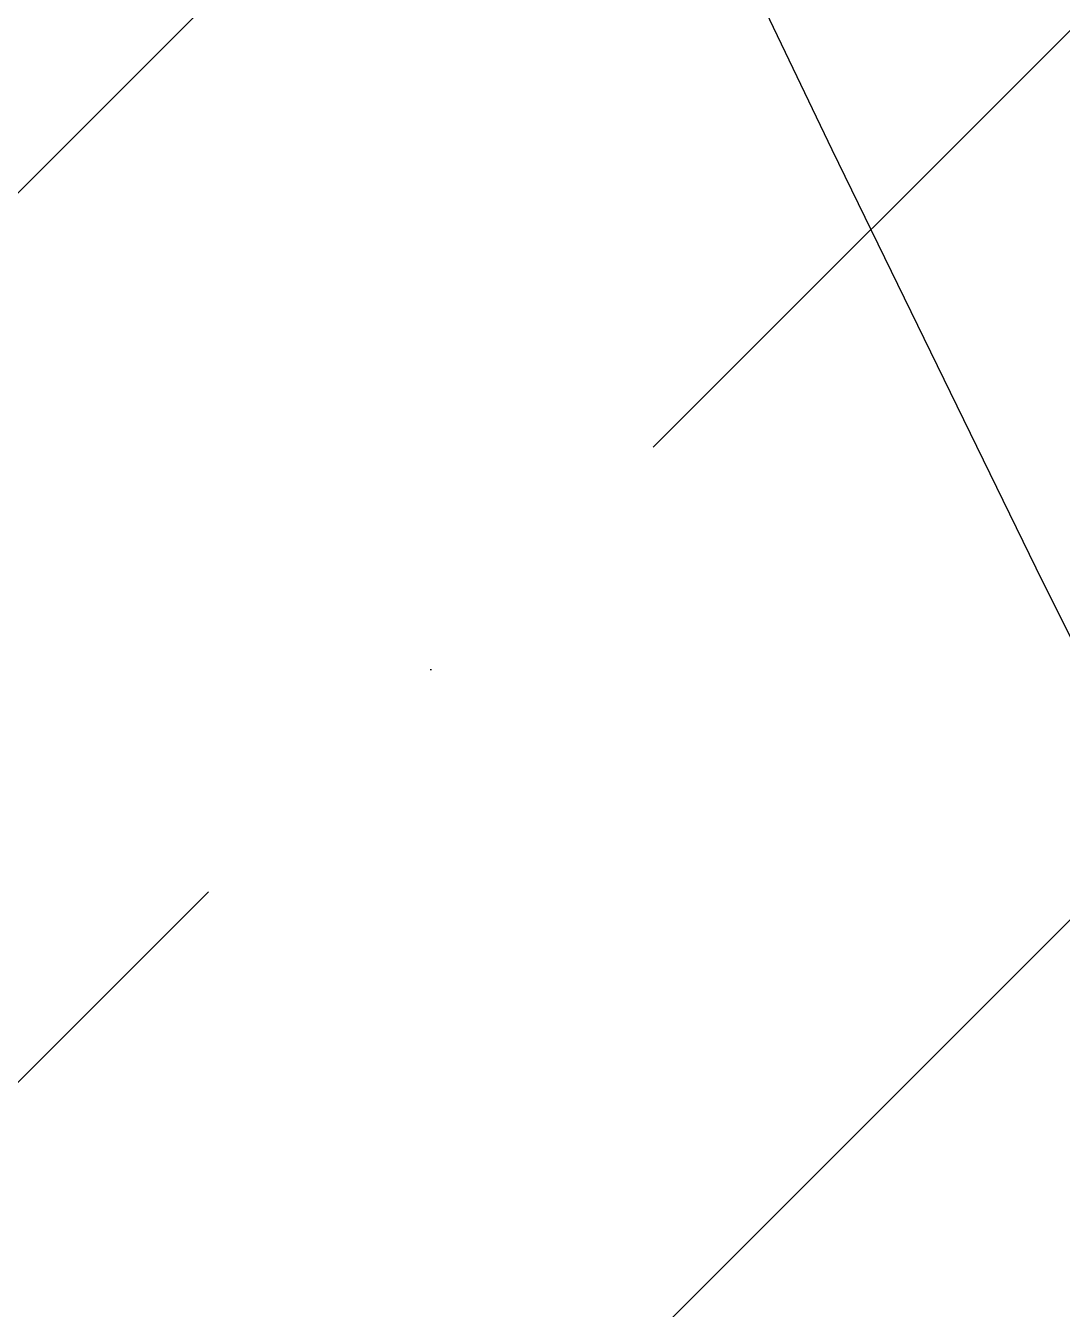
# Model space of a CAD drawing. Header units: millimetres. Extents: x 648844 to 649530, y 1246379 to 1246752.
# Drawn here: x 649284.97 to 649289.09, y 1246486.45 to 1246491.56 of the extents above; entities that cross this region are included whole.
import ezdxf

# ---------------------------------------------------------------- set-up
doc = ezdxf.new("R2010")
doc.units = ezdxf.units.MM
doc.header["$LTSCALE"] = 20
doc.header["$MEASUREMENT"] = 0
doc.layers.get('0').update_dxf_attribs({"linetype": 'CONTINUOUS'})
doc.layers.add('acera', color=8, linetype='CONTINUOUS')
doc.layers.add('CONT-MNR2', color=9, linetype='CONTINUOUS')

# ---------------------------------------------------------------- blocks, each defined once
blk = doc.blocks.new('*U3728')
at = {"layer": 'CONT-MNR2', "elevation": 34, "flags": 128}
blk.add_lwpolyline([(646606.2463, 1246732.9825), (646605.3327, 1246734.5438), (646604.3994, 1246736.2337), (646603.4666, 1246737.9981), (646602.5545, 1246739.7828), (646601.6833, 1246741.5338), (646600.8733, 1246743.1969), (646600.1447, 1246744.7181), (646599.5179, 1246746.0434), (646599.0129, 1246747.1185), (646598.483, 1246748.2967), (646597.9348, 1246749.6005)], dxfattribs=at)

msp = doc.modelspace()

# ---------------------------------------------------------------- hatches: boundary and pattern name
h = msp.add_hatch()
h.set_pattern_fill('ANSI36', scale=20, style=0)
h.set_pattern_definition([(45, (-526.4316, -3378.368), (1.3258252147, 4.8613591207), [6.25, -1.25, 0, -1.25])])
h.paths.add_polyline_path([(649188.8489, 1246478.7077), (649215.2214, 1246513.0434), (649317.3489, 1246513.661), (649322.2913, 1246459.3036), (649201.5072, 1246459.3036)])
h.paths.add_polyline_path([(649253.0039, 1246474.2307), (649282.478, 1246474.2307), (649282.478, 1246479.6564), (649253.0039, 1246479.6564)], flags=24)
at = {"layer": 'acera'}
h = msp.add_hatch(dxfattribs=at)
h.set_pattern_fill('PETRA11,_O', color=9, scale=7, pattern_type=2)
h.set_pattern_definition([(0, (2687.656, -252.1344), (7, 7), [2.1, -2.45, 0.35, -2.1]), (0, (2690.456, -250.7344), (7, 7), [0.35, -1.75, 1.4, -3.5]), (0, (2691.506, -250.3844), (7, 7), [0.35, -6.65]), (0, (2688.356, -250.0344), (7, 7), [1.4, -5.6]), (0, (2687.656, -249.3344), (7, 7), [0.7, -6.3]), (0, (2692.556, -248.6344), (7, 7), [0.7, -0.35, 0.35, -5.6]), (0, (2689.756, -248.2844), (7, 7), [1.05, -5.95]), (0, (2688.006, -247.5844), (7, 7), [0.7, -6.3]), (0, (2690.806, -246.8844), (7, 7), [0.35, -2.1, 1.05, -3.5]), (0, (2689.406, -246.5344), (7, 7), [0.7, -6.3]), (0, (2691.856, -246.1844), (7, 7), [0.7, -6.3]), (0, (2690.456, -245.8344), (7, 7), [0.7, -6.3]), (0, (2693.256, -245.4844), (7, 7), [0.7, -6.3]), (90, (2687.306, -252.1344), (-7, 7), [1.4, -0.35, 0.7, -2.8, 1.4, -0.35]), (90, (2687.656, -247.5844), (-7, 7), [0.35, -6.65]), (90, (2688.706, -249.6844), (-7, 7), [0.7, -1.4, 0.35, -4.55]), (90, (2689.056, -248.6344), (-7, 7), [0.7, -1.4, 1.05, -3.85]), (90, (2690.106, -250.3844), (-7, 7), [0.35, -3.5, 0.7, -0.35, 0.7, -1.4]), (90, (2690.456, -251.0844), (-7, 7), [0.35, -6.65]), (90, (2691.156, -248.9844), (-7, 7), [0.35, -0.35, 1.05, -5.25]), (90, (2691.506, -250.0344), (-7, 7), [0.7, -2.8, 0.35, -0.35, 0.35, -2.45]), (90, (2692.206, -251.7844), (-7, 7), [1.05, -5.95]), (90, (2692.906, -246.5344), (-7, 7), [0.35, -0.35, 0.35, -5.95]), (90, (2693.256, -248.2844), (-7, 7), [1.05, -5.95]), (90, (2694.131, -248.8094), (-7, 7), [0.35, -6.65]), (45, (2689.756, -252.1344), (8e-16, 7), [0.49497, -9.404524937]), (45, (2689.056, -245.4844), (8e-16, 7), [0.49497, -1.48491, 1.48491, -6.434704937]), (45, (2689.756, -246.5344), (8e-16, 7), [0.98994, -2.4748738, 0.49497, -5.939711137]), (45, (2691.156, -246.8844), (8e-16, 7), [0.98994, -3.464825, 0.49497, -4.949759937]), (45, (2688.356, -250.0344), (8e-16, 7), [0.49497, -9.404524937]), (45, (2690.106, -250.0344), (8e-16, 7), [1.484924, -8.414570937]), (45, (2691.506, -249.3344), (8e-16, 7), [0.49497, -2.969848, 0.49497, -5.939706937]), (45, (2692.556, -248.6344), (8e-16, 7), [0.98994, -8.909554937]), (45, (2693.956, -248.6344), (8e-16, 7), [0.98994, -8.909554937]), (45, (2693.956, -250.7344), (8e-16, 7), [0.49497, -9.404524937]), (45, (2693.256, -247.2344), (8e-16, 7), [0.49497, -9.404524937]), (45, (2692.556, -246.1844), (8e-16, 7), [0.49497, -9.404524937]), (45, (2693.956, -245.4844), (8e-16, 7), [0.49497, -9.404524937]), (45, (2687.306, -245.4844), (8e-16, 7), [0.49497, -9.404524937]), (45, (2690.806, -248.2844), (8e-16, 7), [0.49497, -9.404524937]), (45, (2691.506, -245.4844), (8e-16, 7), [0.49497, -3.464825, 0.49497, -5.444729937]), (45, (2688.356, -249.3344), (8e-16, 7), [0.98994, -8.909554937]), (45, (2688.356, -247.5844), (8e-16, 7), [1.48491, -8.414584937]), (135, (2687.656, -249.3344), (-7, 8e-16), [0.74249, -9.157004937]), (135, (2691.506, -249.6844), (-7, 8e-16), [0.49497, -9.404524937]), (135, (2693.606, -248.6344), (-7, 8e-16), [0.49497, -9.404524937]), (135, (2691.156, -247.2344), (-7, 8e-16), [0.49497, -9.404524937]), (135, (2691.506, -246.1844), (-7, 8e-16), [0.49497, -9.404524937]), (135, (2690.456, -245.8344), (-7, 8e-16), [0.49497, -9.404524937]), (135, (2691.856, -246.1844), (-7, 8e-16), [0.49497, -9.404524937]), (135, (2687.656, -250.3844), (-7, 8e-16), [0.49497, -9.404524937]), (135, (2689.056, -247.9344), (-7, 8e-16), [0.49497, -9.404524937]), (135, (2689.056, -250.0344), (-7, 8e-16), [0.98994, -8.909554937]), (135, (2690.456, -250.7344), (-7, 8e-16), [0.98994, -8.909554937]), (135, (2693.256, -246.8844), (-7, 8e-16), [0.98994, -8.909554937]), (135, (2691.156, -248.6344), (-7, 8e-16), [0.49497, -9.404524937]), (135, (2692.206, -250.7344), (-7, 8e-16), [0.98994, -5.939696, 0.49497, -2.474888937]), (135, (2688.006, -247.5844), (-7, 8e-16), [0.98994, -1.9798989, 0.98994, -5.939716037]), (135, (2687.306, -251.4344), (-7, 8e-16), [0.9898, -2.4752, 0.9898, -2.4752, 0.4949, -2.474594937]), (26.56505118, (2689.7562, -250.0344), (7, 4e-10), [1.5652, -0.7826, 0.7826, -12.522075839]), (26.56505118, (2690.8062, -245.8344), (7, 4e-10), [1.5652, -14.08727584]), (26.56505118, (2690.8062, -250.7344), (7, 4e-10), [0.7826, -14.86987584]), (26.56505118, (2687.6562, -250.3844), (7, 4e-10), [0.7826, -14.86987584]), (26.56505118, (2689.0562, -248.6344), (7, 4e-10), [0.7826, -14.86987584]), (26.56505118, (2687.6562, -247.9344), (7, 4e-10), [0.7826, -14.86987584]), (63.43494882, (2688.7062, -247.2344), (4e-10, 7), [0.7826, -14.86987584]), (63.43494882, (2691.1562, -247.2344), (4e-10, 7), [0.7826, -14.86987584]), (63.43494882, (2691.8562, -252.1344), (4e-10, 7), [0.7826, -14.86987584]), (63.43494882, (2687.3062, -248.2844), (4e-10, 7), [0.7826, -14.86987584]), (63.43494882, (2690.1062, -251.7844), (4e-10, 7), [0.7826, -5.4782, 0.7826, -8.609075839]), (116.56505118, (2689.0562, -245.8344), (-4e-10, 7), [0.7826, -14.86987584]), (116.56505118, (2693.2562, -247.2344), (-4e-10, 7), [0.7826, -14.86987584]), (116.56505118, (2690.1062, -245.8344), (-4e-10, 7), [0.7826, -14.86987584]), (116.56505118, (2687.3062, -249.6844), (-4e-10, 7), [0.7826, -14.86987584]), (153.43494882, (2692.5562, -250.7344), (-7, 4e-10), [0.7826, -14.86987584]), (153.43494882, (2693.9562, -248.9844), (-7, 4e-10), [0.7826, -14.86987584]), (153.43494882, (2689.7562, -248.2844), (-7, 4e-10), [0.7826, -14.86987584]), (153.43494882, (2690.8062, -246.8844), (-7, 4e-10), [0.7826, -14.86987584]), (153.43494882, (2693.2562, -245.4844), (-7, 4e-10), [0.7826, -14.86987584]), (153.43494882, (2688.3562, -252.1344), (-7, 4e-10), [1.1739, -14.47857584])])
h.paths.add_polyline_path([(649293.1925, 1246497.0073, 0.224421), (649278.4871, 1246489.2204), (649279.794, 1246487.7345, -0.242324), (649293.4593, 1246495.1136)])

# ---------------------------------------------------------------- linework, layer by layer
at = {"layer": 'acera', "color": 9}
for centre, radius, start, end in [((649294.0774, 1246477.5574), 19.4701, 92.60485, 143.20001), ((649293.7924, 1246478.1538), 16.9631, 91.12526, 145.61149)]:
    msp.add_arc(centre, radius, start, end, dxfattribs=at)

# ---------------------------------------------------------------- block references
at = {"layer": 'CONT-MNR2'}
msp.add_blockref('*U3728', (2687.3062, -252.1344), dxfattribs=at)

doc.saveas('drawing.dxf')
